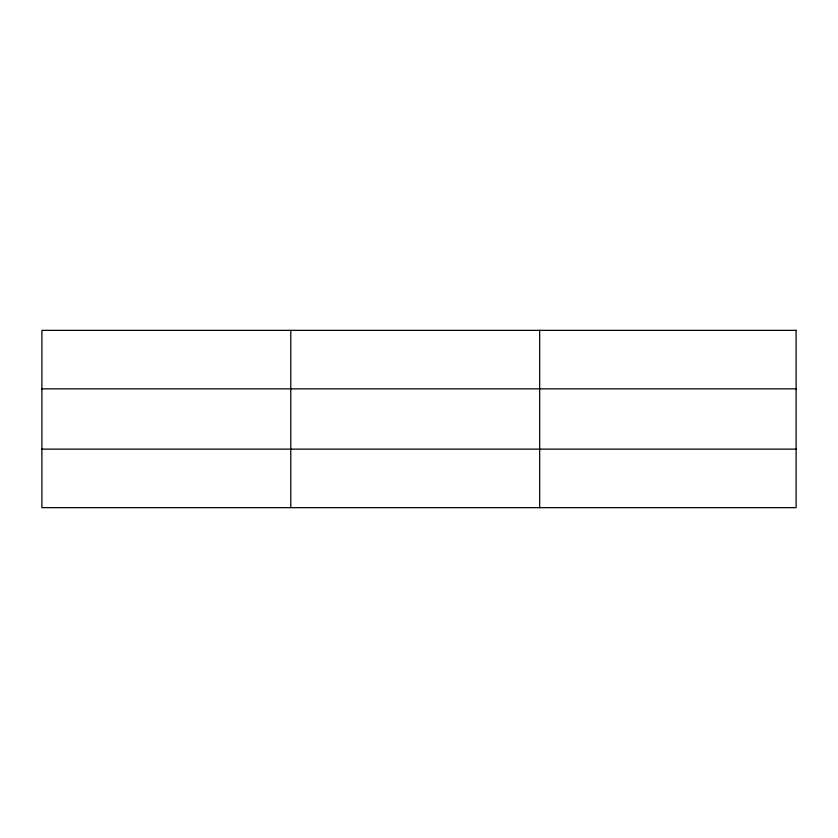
<?xml version="1.0" encoding="UTF-8"?>
<svg xmlns="http://www.w3.org/2000/svg" width="838" height="838" viewBox="0 0 838 838"><rect width="100%" height="100%" fill="white"/><g stroke="black" fill="none" stroke-linecap="round" stroke-linejoin="round"><path stroke-width="1.26" d="M290.786 507.65L290.786 330.35M539.672 507.65L539.672 330.35M41.9 388.863L796.1 388.863M41.9 449.137L796.1 449.137M796.1 330.35L796.1 507.65L41.9 507.65L41.9 330.35L796.1 330.35"/></g></svg>
